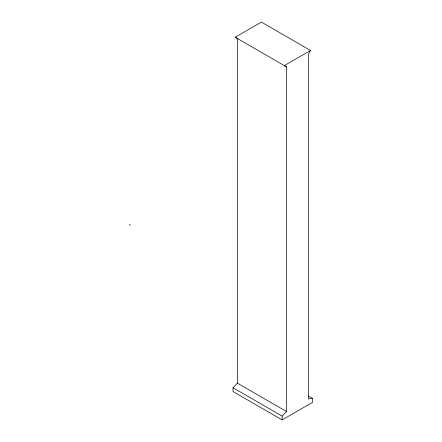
<?xml version="1.0" encoding="UTF-8"?>
<svg xmlns="http://www.w3.org/2000/svg" width="442" height="442" viewBox="0 0 442 442"><rect width="100%" height="100%" fill="white"/><g stroke="black" fill="none" stroke-linecap="round" stroke-linejoin="round"><path stroke-width="0.66" d="M310.538 50.471L308.356 54.283L308.356 398.916L312.721 398.463L312.721 402.248L282.151 419.9L233.011 391.529L233.011 387.75L237.382 383.153L237.382 38.52L235.194 37.227L261.399 22.1L310.538 50.471L284.333 65.598L286.515 66.891L286.515 411.524L282.151 416.115L282.151 419.9M235.194 37.227L286.515 66.891M129.279 224.591L130.368 225.227M308.577 396.071L312.721 398.463M237.382 383.153L286.515 411.524M233.011 387.75L282.151 416.115"/></g></svg>
